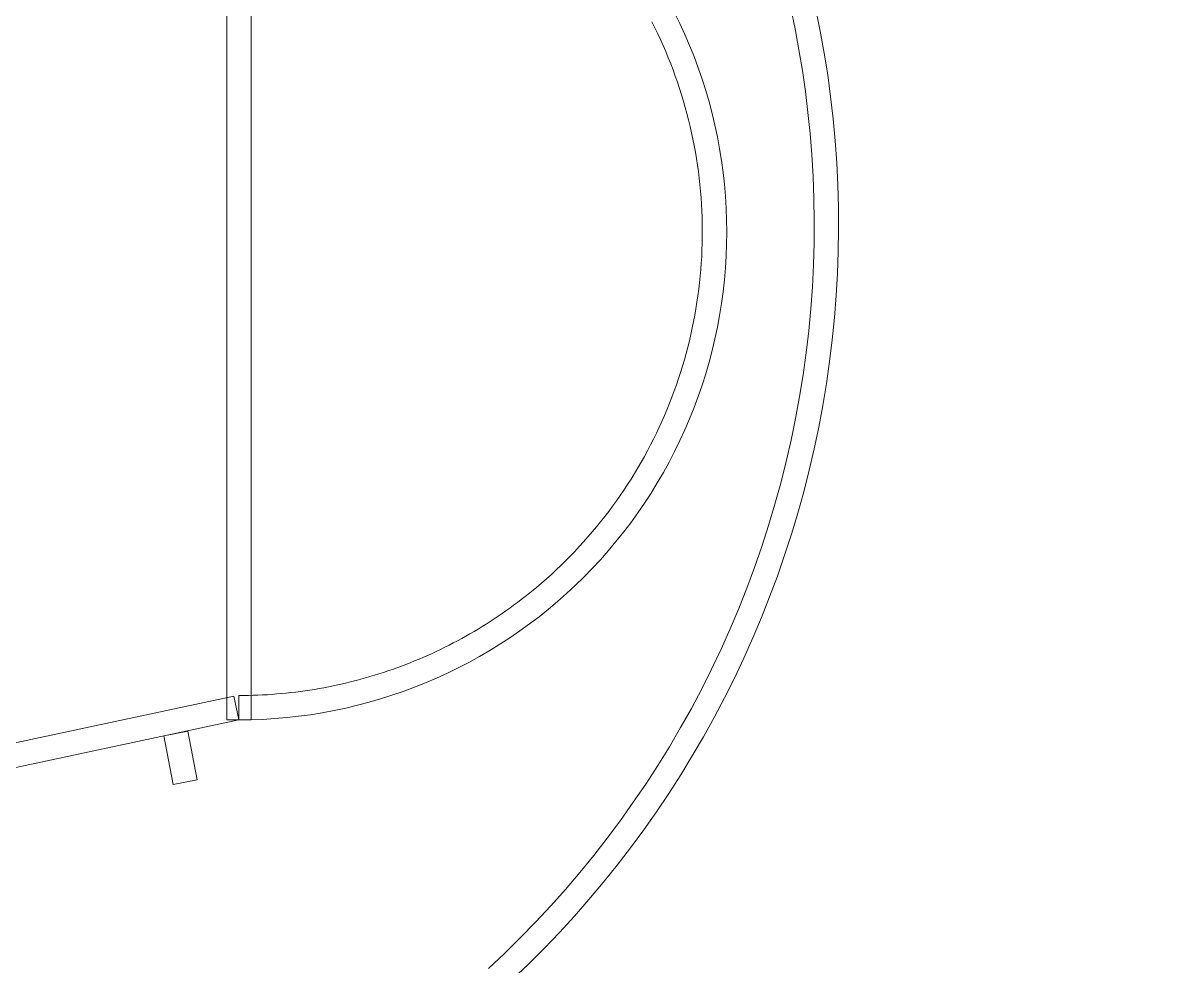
# Model space of a CAD drawing. Header units: metres. Extents: x -8.6 to 8.7, y -3.9 to 3.9.
# Drawn here: x -5.163 to -1.671, y -2.257 to 0.644 of the extents above; entities that cross this region are included whole.
import ezdxf

# ---------------------------------------------------------------- set-up
doc = ezdxf.new("R2010")
doc.units = ezdxf.units.M
doc.header["$LTSCALE"] = 0.00508
doc.layers.add('Court_Green', color=87, linetype='Continuous', lineweight=5)
doc.layers.add('Court_White', color=2, linetype='Continuous', lineweight=5)

msp = doc.modelspace()

# ---------------------------------------------------------------- linework, layer by layer
at = {"layer": 'Court_Green'}
msp.add_3dface([(-7.923, -3.925, 0.1), (7.927, -3.925, 0.1), (7.927, 3.925, 0.1), (-7.923, 3.925, 0.1)], dxfattribs=at)
at = {"layer": 'Court_White'}
for points in [[(-4.5355, 1.5, 0.105), (-4.5355, -1.5, 0.105), (-4.4605, -1.5, 0.105), (-4.4605, 1.5, 0.105)], [(-4.5137, -1.4267, 0.105), (-7.9387, -2.158, 0.105), (-7.923, -2.2314, 0.105), (-4.498, -1.5, 0.105)], [(-4.7292, -1.5487, 0.105), (-4.7001, -1.6983, 0.105), (-4.6265, -1.684, 0.105), (-4.6556, -1.5344, 0.105)]]:
    msp.add_3dface(points, dxfattribs=at)
for points, invisible_edges in [([(-3.2189, 0.628, 0.105), (-3.2279, 0.6461, 0.105), (-3.1582, 0.6744, 0.105), (-3.2189, 0.628, 0.105)], 14), ([(-3.2189, 0.628, 0.105), (-3.1582, 0.6744, 0.105), (-3.142, 0.6413, 0.105), (-3.2189, 0.628, 0.105)], 13), ([(-2.7879, 0.6244, 0.105), (-2.8012, 0.688, 0.105), (-2.7236, 0.684, 0.105), (-2.7879, 0.6244, 0.105)], 14), ([(-2.7879, 0.6244, 0.105), (-2.7236, 0.684, 0.105), (-2.7102, 0.6173, 0.105), (-2.7879, 0.6244, 0.105)], 13), ([(-3.2101, 0.6099, 0.105), (-3.2189, 0.628, 0.105), (-3.142, 0.6413, 0.105), (-3.2101, 0.6099, 0.105)], 14), ([(-3.2016, 0.5916, 0.105), (-3.2101, 0.6099, 0.105), (-3.142, 0.6413, 0.105), (-3.2016, 0.5916, 0.105)], 14), ([(-3.1934, 0.5732, 0.105), (-3.2016, 0.5916, 0.105), (-3.142, 0.6413, 0.105), (-3.1934, 0.5732, 0.105)], 14), ([(-3.1934, 0.5732, 0.105), (-3.142, 0.6413, 0.105), (-3.1122, 0.574, 0.105), (-3.1934, 0.5732, 0.105)], 15), ([(-3.142, 0.6413, 0.105), (-3.1267, 0.6079, 0.105), (-3.1122, 0.574, 0.105), (-3.142, 0.6413, 0.105)], 12), ([(-2.776, 0.5606, 0.105), (-2.7879, 0.6244, 0.105), (-2.7102, 0.6173, 0.105), (-2.776, 0.5606, 0.105)], 14), ([(-2.776, 0.5606, 0.105), (-2.7102, 0.6173, 0.105), (-2.6981, 0.5504, 0.105), (-2.776, 0.5606, 0.105)], 13), ([(-3.1854, 0.5547, 0.105), (-3.1934, 0.5732, 0.105), (-3.1122, 0.574, 0.105), (-3.1854, 0.5547, 0.105)], 14), ([(-3.1777, 0.5361, 0.105), (-3.1854, 0.5547, 0.105), (-3.1122, 0.574, 0.105), (-3.1777, 0.5361, 0.105)], 14), ([(-3.1702, 0.5173, 0.105), (-3.1777, 0.5361, 0.105), (-3.1122, 0.574, 0.105), (-3.1702, 0.5173, 0.105)], 14), ([(-3.1702, 0.5173, 0.105), (-3.1122, 0.574, 0.105), (-3.0857, 0.5053, 0.105), (-3.1702, 0.5173, 0.105)], 15), ([(-3.1122, 0.574, 0.105), (-3.0985, 0.5398, 0.105), (-3.0857, 0.5053, 0.105), (-3.1122, 0.574, 0.105)], 12), ([(-2.7654, 0.4966, 0.105), (-2.776, 0.5606, 0.105), (-2.6981, 0.5504, 0.105), (-2.7654, 0.4966, 0.105)], 14), ([(-2.7654, 0.4966, 0.105), (-2.6981, 0.5504, 0.105), (-2.6875, 0.4832, 0.105), (-2.7654, 0.4966, 0.105)], 13), ([(-3.1631, 0.4985, 0.105), (-3.1702, 0.5173, 0.105), (-3.0857, 0.5053, 0.105), (-3.1631, 0.4985, 0.105)], 14), ([(-3.1561, 0.4796, 0.105), (-3.1631, 0.4985, 0.105), (-3.0857, 0.5053, 0.105), (-3.1561, 0.4796, 0.105)], 14), ([(-3.1495, 0.4605, 0.105), (-3.1561, 0.4796, 0.105), (-3.0857, 0.5053, 0.105), (-3.1495, 0.4605, 0.105)], 14), ([(-3.1495, 0.4605, 0.105), (-3.0857, 0.5053, 0.105), (-3.0737, 0.4705, 0.105), (-3.1495, 0.4605, 0.105)], 13), ([(-2.7561, 0.4323, 0.105), (-2.7654, 0.4966, 0.105), (-2.6875, 0.4832, 0.105), (-2.7561, 0.4323, 0.105)], 14), ([(-3.1431, 0.4414, 0.105), (-3.1495, 0.4605, 0.105), (-3.0737, 0.4705, 0.105), (-3.1431, 0.4414, 0.105)], 14), ([(-3.137, 0.4222, 0.105), (-3.1431, 0.4414, 0.105), (-3.0737, 0.4705, 0.105), (-3.137, 0.4222, 0.105)], 14), ([(-3.137, 0.4222, 0.105), (-3.0737, 0.4705, 0.105), (-3.0524, 0.4001, 0.105), (-3.137, 0.4222, 0.105)], 15), ([(-3.0737, 0.4705, 0.105), (-3.0626, 0.4354, 0.105), (-3.0524, 0.4001, 0.105), (-3.0737, 0.4705, 0.105)], 12), ([(-2.7561, 0.4323, 0.105), (-2.6875, 0.4832, 0.105), (-2.6784, 0.4158, 0.105), (-2.7561, 0.4323, 0.105)], 13), ([(-3.1312, 0.4029, 0.105), (-3.137, 0.4222, 0.105), (-3.0524, 0.4001, 0.105), (-3.1312, 0.4029, 0.105)], 14), ([(-2.7482, 0.3679, 0.105), (-2.7561, 0.4323, 0.105), (-2.6784, 0.4158, 0.105), (-2.7482, 0.3679, 0.105)], 14), ([(-3.1256, 0.3835, 0.105), (-3.1312, 0.4029, 0.105), (-3.0524, 0.4001, 0.105), (-3.1256, 0.3835, 0.105)], 14), ([(-3.1203, 0.3641, 0.105), (-3.1256, 0.3835, 0.105), (-3.0524, 0.4001, 0.105), (-3.1203, 0.3641, 0.105)], 14), ([(-3.1203, 0.3641, 0.105), (-3.0524, 0.4001, 0.105), (-3.043, 0.3645, 0.105), (-3.1203, 0.3641, 0.105)], 13), ([(-2.7482, 0.3679, 0.105), (-2.6784, 0.4158, 0.105), (-2.6707, 0.3482, 0.105), (-2.7482, 0.3679, 0.105)], 13), ([(-3.1153, 0.3446, 0.105), (-3.1203, 0.3641, 0.105), (-3.043, 0.3645, 0.105), (-3.1153, 0.3446, 0.105)], 14), ([(-3.1106, 0.325, 0.105), (-3.1153, 0.3446, 0.105), (-3.043, 0.3645, 0.105), (-3.1106, 0.325, 0.105)], 14), ([(-3.1061, 0.3053, 0.105), (-3.1106, 0.325, 0.105), (-3.043, 0.3645, 0.105), (-3.1061, 0.3053, 0.105)], 14), ([(-3.1061, 0.3053, 0.105), (-3.043, 0.3645, 0.105), (-3.0268, 0.2926, 0.105), (-3.1061, 0.3053, 0.105)], 15), ([(-3.043, 0.3645, 0.105), (-3.0345, 0.3287, 0.105), (-3.0268, 0.2926, 0.105), (-3.043, 0.3645, 0.105)], 12), ([(-2.7416, 0.3033, 0.105), (-2.7482, 0.3679, 0.105), (-2.6707, 0.3482, 0.105), (-2.7416, 0.3033, 0.105)], 14), ([(-2.7416, 0.3033, 0.105), (-2.6707, 0.3482, 0.105), (-2.6644, 0.2805, 0.105), (-2.7416, 0.3033, 0.105)], 13), ([(-3.1019, 0.2856, 0.105), (-3.1061, 0.3053, 0.105), (-3.0268, 0.2926, 0.105), (-3.1019, 0.2856, 0.105)], 14), ([(-3.098, 0.2658, 0.105), (-3.1019, 0.2856, 0.105), (-3.0268, 0.2926, 0.105), (-3.098, 0.2658, 0.105)], 14), ([(-3.0944, 0.246, 0.105), (-3.098, 0.2658, 0.105), (-3.0268, 0.2926, 0.105), (-3.0944, 0.246, 0.105)], 14), ([(-3.0944, 0.246, 0.105), (-3.0268, 0.2926, 0.105), (-3.0142, 0.2201, 0.105), (-3.0944, 0.246, 0.105)], 15), ([(-3.0268, 0.2926, 0.105), (-3.0201, 0.2564, 0.105), (-3.0142, 0.2201, 0.105), (-3.0268, 0.2926, 0.105)], 12), ([(-2.7364, 0.2386, 0.105), (-2.7416, 0.3033, 0.105), (-2.6644, 0.2805, 0.105), (-2.7364, 0.2386, 0.105)], 14), ([(-2.7364, 0.2386, 0.105), (-2.6644, 0.2805, 0.105), (-2.6596, 0.2126, 0.105), (-2.7364, 0.2386, 0.105)], 13), ([(-3.0911, 0.2261, 0.105), (-3.0944, 0.246, 0.105), (-3.0142, 0.2201, 0.105), (-3.0911, 0.2261, 0.105)], 14), ([(-3.088, 0.2062, 0.105), (-3.0911, 0.2261, 0.105), (-3.0142, 0.2201, 0.105), (-3.088, 0.2062, 0.105)], 14), ([(-3.0852, 0.1862, 0.105), (-3.088, 0.2062, 0.105), (-3.0142, 0.2201, 0.105), (-3.0852, 0.1862, 0.105)], 14), ([(-3.0852, 0.1862, 0.105), (-3.0142, 0.2201, 0.105), (-3.0093, 0.1836, 0.105), (-3.0852, 0.1862, 0.105)], 13), ([(-2.7324, 0.1708, 0.105), (-2.7364, 0.2386, 0.105), (-2.6596, 0.2126, 0.105), (-2.7324, 0.1708, 0.105)], 14), ([(-2.7324, 0.1708, 0.105), (-2.6596, 0.2126, 0.105), (-2.6562, 0.1446, 0.105), (-2.7324, 0.1708, 0.105)], 13), ([(-3.0827, 0.1662, 0.105), (-3.0852, 0.1862, 0.105), (-3.0093, 0.1836, 0.105), (-3.0827, 0.1662, 0.105)], 14), ([(-3.0805, 0.1462, 0.105), (-3.0827, 0.1662, 0.105), (-3.0093, 0.1836, 0.105), (-3.0805, 0.1462, 0.105)], 14), ([(-3.0805, 0.1462, 0.105), (-3.0093, 0.1836, 0.105), (-3.0021, 0.1103, 0.105), (-3.0805, 0.1462, 0.105)], 15), ([(-3.0093, 0.1836, 0.105), (-3.0052, 0.147, 0.105), (-3.0021, 0.1103, 0.105), (-3.0093, 0.1836, 0.105)], 12), ([(-3.0786, 0.1261, 0.105), (-3.0805, 0.1462, 0.105), (-3.0021, 0.1103, 0.105), (-3.0786, 0.1261, 0.105)], 14), ([(-2.7299, 0.1029, 0.105), (-2.7324, 0.1708, 0.105), (-2.6562, 0.1446, 0.105), (-2.7299, 0.1029, 0.105)], 14), ([(-2.7299, 0.1029, 0.105), (-2.6562, 0.1446, 0.105), (-2.6543, 0.0766, 0.105), (-2.7299, 0.1029, 0.105)], 13), ([(-3.077, 0.106, 0.105), (-3.0786, 0.1261, 0.105), (-3.0021, 0.1103, 0.105), (-3.077, 0.106, 0.105)], 14), ([(-3.0756, 0.0859, 0.105), (-3.077, 0.106, 0.105), (-3.0021, 0.1103, 0.105), (-3.0756, 0.0859, 0.105)], 14), ([(-3.0745, 0.0658, 0.105), (-3.0756, 0.0859, 0.105), (-3.0021, 0.1103, 0.105), (-3.0745, 0.0658, 0.105)], 14), ([(-3.0745, 0.0658, 0.105), (-3.0021, 0.1103, 0.105), (-2.9985, 0.0368, 0.105), (-3.0745, 0.0658, 0.105)], 15), ([(-3.0021, 0.1103, 0.105), (-2.9998, 0.0736, 0.105), (-2.9985, 0.0368, 0.105), (-3.0021, 0.1103, 0.105)], 12), ([(-2.7288, 0.035, 0.105), (-2.7299, 0.1029, 0.105), (-2.6543, 0.0766, 0.105), (-2.7288, 0.035, 0.105)], 14), ([(-2.7288, 0.035, 0.105), (-2.6543, 0.0766, 0.105), (-2.6538, 0.0086, 0.105), (-2.7288, 0.035, 0.105)], 13), ([(-3.0737, 0.0456, 0.105), (-3.0745, 0.0658, 0.105), (-2.9985, 0.0368, 0.105), (-3.0737, 0.0456, 0.105)], 14), ([(-3.0732, 0.0255, 0.105), (-3.0737, 0.0456, 0.105), (-2.9985, 0.0368, 0.105), (-3.0732, 0.0255, 0.105)], 14), ([(-3.073, 0.0053, 0.105), (-3.0732, 0.0255, 0.105), (-2.9985, 0.0368, 0.105), (-3.073, 0.0053, 0.105)], 14), ([(-3.073, 0.0053, 0.105), (-2.9985, 0.0368, 0.105), (-2.9985, -0.0368, 0.105), (-3.073, 0.0053, 0.105)], 15), ([(-2.9985, 0.0368, 0.105), (-2.998, 0, 0.105), (-2.9985, -0.0368, 0.105), (-2.9985, 0.0368, 0.105)], 12), ([(-2.7293, -0.0329, 0.105), (-2.7288, 0.035, 0.105), (-2.6538, 0.0086, 0.105), (-2.7293, -0.0329, 0.105)], 14), ([(-3.0731, -0.0149, 0.105), (-3.073, 0.0053, 0.105), (-2.9985, -0.0368, 0.105), (-3.0731, -0.0149, 0.105)], 14), ([(-2.7293, -0.0329, 0.105), (-2.6538, 0.0086, 0.105), (-2.6548, -0.0594, 0.105), (-2.7293, -0.0329, 0.105)], 13), ([(-3.0734, -0.035, 0.105), (-3.0731, -0.0149, 0.105), (-2.9985, -0.0368, 0.105), (-3.0734, -0.035, 0.105)], 14), ([(-2.7312, -0.1009, 0.105), (-2.7293, -0.0329, 0.105), (-2.6548, -0.0594, 0.105), (-2.7312, -0.1009, 0.105)], 14), ([(-3.075, -0.0753, 0.105), (-3.0741, -0.0552, 0.105), (-2.9998, -0.0736, 0.105), (-3.075, -0.0753, 0.105)], 14), ([(-3.0741, -0.0552, 0.105), (-3.0734, -0.035, 0.105), (-2.9985, -0.0368, 0.105), (-3.0741, -0.0552, 0.105)], 14), ([(-3.0741, -0.0552, 0.105), (-2.9985, -0.0368, 0.105), (-2.9998, -0.0736, 0.105), (-3.0741, -0.0552, 0.105)], 13), ([(-2.7312, -0.1009, 0.105), (-2.6548, -0.0594, 0.105), (-2.6573, -0.1274, 0.105), (-2.7312, -0.1009, 0.105)], 13), ([(-3.0777, -0.1155, 0.105), (-3.0762, -0.0954, 0.105), (-3.0052, -0.147, 0.105), (-3.0777, -0.1155, 0.105)], 14), ([(-3.0762, -0.0954, 0.105), (-3.075, -0.0753, 0.105), (-2.9998, -0.0736, 0.105), (-3.0762, -0.0954, 0.105)], 14), ([(-3.0762, -0.0954, 0.105), (-2.9998, -0.0736, 0.105), (-3.0052, -0.147, 0.105), (-3.0762, -0.0954, 0.105)], 15), ([(-2.9998, -0.0736, 0.105), (-3.0021, -0.1103, 0.105), (-3.0052, -0.147, 0.105), (-2.9998, -0.0736, 0.105)], 12), ([(-2.7346, -0.1687, 0.105), (-2.7312, -0.1009, 0.105), (-2.6573, -0.1274, 0.105), (-2.7346, -0.1687, 0.105)], 14), ([(-3.0815, -0.1557, 0.105), (-3.0795, -0.1356, 0.105), (-3.0052, -0.147, 0.105), (-3.0815, -0.1557, 0.105)], 14), ([(-3.0795, -0.1356, 0.105), (-3.0777, -0.1155, 0.105), (-3.0052, -0.147, 0.105), (-3.0795, -0.1356, 0.105)], 14), ([(-2.7346, -0.1687, 0.105), (-2.6573, -0.1274, 0.105), (-2.6612, -0.1953, 0.105), (-2.7346, -0.1687, 0.105)], 13), ([(-3.0839, -0.1757, 0.105), (-3.0815, -0.1557, 0.105), (-3.0052, -0.147, 0.105), (-3.0839, -0.1757, 0.105)], 14), ([(-3.0839, -0.1757, 0.105), (-3.0052, -0.147, 0.105), (-3.0142, -0.2201, 0.105), (-3.0839, -0.1757, 0.105)], 15), ([(-3.0052, -0.147, 0.105), (-3.0093, -0.1836, 0.105), (-3.0142, -0.2201, 0.105), (-3.0052, -0.147, 0.105)], 12), ([(-2.7395, -0.2365, 0.105), (-2.7346, -0.1687, 0.105), (-2.6612, -0.1953, 0.105), (-2.7395, -0.2365, 0.105)], 14), ([(-3.0894, -0.2156, 0.105), (-3.0865, -0.1957, 0.105), (-3.0142, -0.2201, 0.105), (-3.0894, -0.2156, 0.105)], 14), ([(-3.0865, -0.1957, 0.105), (-3.0839, -0.1757, 0.105), (-3.0142, -0.2201, 0.105), (-3.0865, -0.1957, 0.105)], 14), ([(-2.7395, -0.2365, 0.105), (-2.6612, -0.1953, 0.105), (-2.6665, -0.2631, 0.105), (-2.7395, -0.2365, 0.105)], 13), ([(-3.0961, -0.2554, 0.105), (-3.0926, -0.2355, 0.105), (-3.0268, -0.2926, 0.105), (-3.0961, -0.2554, 0.105)], 14), ([(-3.0926, -0.2355, 0.105), (-3.0894, -0.2156, 0.105), (-3.0142, -0.2201, 0.105), (-3.0926, -0.2355, 0.105)], 14), ([(-3.0926, -0.2355, 0.105), (-3.0142, -0.2201, 0.105), (-3.0268, -0.2926, 0.105), (-3.0926, -0.2355, 0.105)], 15), ([(-3.0142, -0.2201, 0.105), (-3.0201, -0.2564, 0.105), (-3.0268, -0.2926, 0.105), (-3.0142, -0.2201, 0.105)], 12), ([(-2.7459, -0.3041, 0.105), (-2.7395, -0.2365, 0.105), (-2.6665, -0.2631, 0.105), (-2.7459, -0.3041, 0.105)], 14), ([(-3.1039, -0.2949, 0.105), (-3.0998, -0.2752, 0.105), (-3.0268, -0.2926, 0.105), (-3.1039, -0.2949, 0.105)], 14), ([(-3.0998, -0.2752, 0.105), (-3.0961, -0.2554, 0.105), (-3.0268, -0.2926, 0.105), (-3.0998, -0.2752, 0.105)], 14), ([(-2.7459, -0.3041, 0.105), (-2.6665, -0.2631, 0.105), (-2.6733, -0.3308, 0.105), (-2.7459, -0.3041, 0.105)], 13), ([(-3.1082, -0.3146, 0.105), (-3.1039, -0.2949, 0.105), (-3.0268, -0.2926, 0.105), (-3.1082, -0.3146, 0.105)], 14), ([(-3.1082, -0.3146, 0.105), (-3.0268, -0.2926, 0.105), (-3.043, -0.3645, 0.105), (-3.1082, -0.3146, 0.105)], 15), ([(-3.0268, -0.2926, 0.105), (-3.0345, -0.3287, 0.105), (-3.043, -0.3645, 0.105), (-3.0268, -0.2926, 0.105)], 12), ([(-2.7537, -0.3716, 0.105), (-2.7459, -0.3041, 0.105), (-2.6733, -0.3308, 0.105), (-2.7537, -0.3716, 0.105)], 14), ([(-3.1176, -0.3538, 0.105), (-3.1128, -0.3343, 0.105), (-3.043, -0.3645, 0.105), (-3.1176, -0.3538, 0.105)], 14), ([(-3.1128, -0.3343, 0.105), (-3.1082, -0.3146, 0.105), (-3.043, -0.3645, 0.105), (-3.1128, -0.3343, 0.105)], 14), ([(-2.7537, -0.3716, 0.105), (-2.6733, -0.3308, 0.105), (-2.6815, -0.3983, 0.105), (-2.7537, -0.3716, 0.105)], 13), ([(-3.1282, -0.3927, 0.105), (-3.1228, -0.3733, 0.105), (-3.0626, -0.4354, 0.105), (-3.1282, -0.3927, 0.105)], 14), ([(-3.1228, -0.3733, 0.105), (-3.1176, -0.3538, 0.105), (-3.043, -0.3645, 0.105), (-3.1228, -0.3733, 0.105)], 14), ([(-3.1228, -0.3733, 0.105), (-3.043, -0.3645, 0.105), (-3.0626, -0.4354, 0.105), (-3.1228, -0.3733, 0.105)], 15), ([(-3.043, -0.3645, 0.105), (-3.0524, -0.4001, 0.105), (-3.0626, -0.4354, 0.105), (-3.043, -0.3645, 0.105)], 12), ([(-2.763, -0.4389, 0.105), (-2.7537, -0.3716, 0.105), (-2.6815, -0.3983, 0.105), (-2.763, -0.4389, 0.105)], 14), ([(-3.1399, -0.4313, 0.105), (-3.1339, -0.4121, 0.105), (-3.0626, -0.4354, 0.105), (-3.1399, -0.4313, 0.105)], 14), ([(-3.1339, -0.4121, 0.105), (-3.1282, -0.3927, 0.105), (-3.0626, -0.4354, 0.105), (-3.1339, -0.4121, 0.105)], 14), ([(-2.763, -0.4389, 0.105), (-2.6815, -0.3983, 0.105), (-2.6912, -0.4657, 0.105), (-2.763, -0.4389, 0.105)], 13), ([(-3.1526, -0.4696, 0.105), (-3.1461, -0.4505, 0.105), (-3.0857, -0.5053, 0.105), (-3.1526, -0.4696, 0.105)], 14), ([(-3.1461, -0.4505, 0.105), (-3.1399, -0.4313, 0.105), (-3.0626, -0.4354, 0.105), (-3.1461, -0.4505, 0.105)], 14), ([(-3.1461, -0.4505, 0.105), (-3.0626, -0.4354, 0.105), (-3.0857, -0.5053, 0.105), (-3.1461, -0.4505, 0.105)], 15), ([(-3.0626, -0.4354, 0.105), (-3.0737, -0.4705, 0.105), (-3.0857, -0.5053, 0.105), (-3.0626, -0.4354, 0.105)], 12), ([(-2.7738, -0.506, 0.105), (-2.763, -0.4389, 0.105), (-2.6912, -0.4657, 0.105), (-2.7738, -0.506, 0.105)], 14), ([(-3.1664, -0.5074, 0.105), (-3.1594, -0.4886, 0.105), (-3.0985, -0.5398, 0.105), (-3.1664, -0.5074, 0.105)], 14), ([(-3.1594, -0.4886, 0.105), (-3.1526, -0.4696, 0.105), (-3.0857, -0.5053, 0.105), (-3.1594, -0.4886, 0.105)], 14), ([(-3.1594, -0.4886, 0.105), (-3.0857, -0.5053, 0.105), (-3.0985, -0.5398, 0.105), (-3.1594, -0.4886, 0.105)], 13), ([(-2.7738, -0.506, 0.105), (-2.6912, -0.4657, 0.105), (-2.7024, -0.5328, 0.105), (-2.7738, -0.506, 0.105)], 13), ([(-3.1737, -0.5262, 0.105), (-3.1664, -0.5074, 0.105), (-3.0985, -0.5398, 0.105), (-3.1737, -0.5262, 0.105)], 14), ([(-2.7861, -0.5728, 0.105), (-2.7738, -0.506, 0.105), (-2.7024, -0.5328, 0.105), (-2.7861, -0.5728, 0.105)], 14), ([(-3.1892, -0.5635, 0.105), (-3.1813, -0.5449, 0.105), (-3.1267, -0.6079, 0.105), (-3.1892, -0.5635, 0.105)], 14), ([(-3.1813, -0.5449, 0.105), (-3.1737, -0.5262, 0.105), (-3.0985, -0.5398, 0.105), (-3.1813, -0.5449, 0.105)], 14), ([(-3.1813, -0.5449, 0.105), (-3.0985, -0.5398, 0.105), (-3.1267, -0.6079, 0.105), (-3.1813, -0.5449, 0.105)], 15), ([(-3.0985, -0.5398, 0.105), (-3.1122, -0.574, 0.105), (-3.1267, -0.6079, 0.105), (-3.0985, -0.5398, 0.105)], 12), ([(-2.7861, -0.5728, 0.105), (-2.7024, -0.5328, 0.105), (-2.7149, -0.5997, 0.105), (-2.7861, -0.5728, 0.105)], 13), ([(-3.2056, -0.6003, 0.105), (-3.1973, -0.5819, 0.105), (-3.1267, -0.6079, 0.105), (-3.2056, -0.6003, 0.105)], 14), ([(-3.1973, -0.5819, 0.105), (-3.1892, -0.5635, 0.105), (-3.1267, -0.6079, 0.105), (-3.1973, -0.5819, 0.105)], 14), ([(-2.7998, -0.6394, 0.105), (-2.7861, -0.5728, 0.105), (-2.7149, -0.5997, 0.105), (-2.7998, -0.6394, 0.105)], 14), ([(-3.1582, -0.6744, 0.105), (-3.2231, -0.6366, 0.105), (-3.2142, -0.6185, 0.105), (-3.1582, -0.6744, 0.105)], 13), ([(-3.1582, -0.6744, 0.105), (-3.2142, -0.6185, 0.105), (-3.2056, -0.6003, 0.105), (-3.1582, -0.6744, 0.105)], 13), ([(-3.2056, -0.6003, 0.105), (-3.1267, -0.6079, 0.105), (-3.1582, -0.6744, 0.105), (-3.2056, -0.6003, 0.105)], 15), ([(-3.1267, -0.6079, 0.105), (-3.142, -0.6413, 0.105), (-3.1582, -0.6744, 0.105), (-3.1267, -0.6079, 0.105)], 12), ([(-2.7998, -0.6394, 0.105), (-2.7149, -0.5997, 0.105), (-2.7289, -0.6662, 0.105), (-2.7998, -0.6394, 0.105)], 13), ([(-3.1751, -0.7071, 0.105), (-3.2416, -0.6724, 0.105), (-3.2323, -0.6546, 0.105), (-3.1751, -0.7071, 0.105)], 13), ([(-3.1582, -0.6744, 0.105), (-3.2323, -0.6546, 0.105), (-3.2231, -0.6366, 0.105), (-3.1582, -0.6744, 0.105)], 13), ([(-3.1582, -0.6744, 0.105), (-3.1751, -0.7071, 0.105), (-3.2323, -0.6546, 0.105), (-3.1582, -0.6744, 0.105)], 14), ([(-2.815, -0.7056, 0.105), (-2.7998, -0.6394, 0.105), (-2.7289, -0.6662, 0.105), (-2.815, -0.7056, 0.105)], 14), ([(-3.1751, -0.7071, 0.105), (-3.2612, -0.7077, 0.105), (-3.2513, -0.6901, 0.105), (-3.1751, -0.7071, 0.105)], 13), ([(-3.1751, -0.7071, 0.105), (-3.2513, -0.6901, 0.105), (-3.2416, -0.6724, 0.105), (-3.1751, -0.7071, 0.105)], 13), ([(-2.815, -0.7056, 0.105), (-2.7289, -0.6662, 0.105), (-2.7443, -0.7325, 0.105), (-2.815, -0.7056, 0.105)], 13), ([(-3.2114, -0.7712, 0.105), (-3.2817, -0.7424, 0.105), (-3.2713, -0.7251, 0.105), (-3.2114, -0.7712, 0.105)], 13), ([(-3.2114, -0.7712, 0.105), (-3.2713, -0.7251, 0.105), (-3.2612, -0.7077, 0.105), (-3.2114, -0.7712, 0.105)], 13), ([(-3.1751, -0.7071, 0.105), (-3.2114, -0.7712, 0.105), (-3.2612, -0.7077, 0.105), (-3.1751, -0.7071, 0.105)], 15), ([(-3.1751, -0.7071, 0.105), (-3.1929, -0.7393, 0.105), (-3.2114, -0.7712, 0.105), (-3.1751, -0.7071, 0.105)], 12), ([(-2.8316, -0.7715, 0.105), (-2.815, -0.7056, 0.105), (-2.7443, -0.7325, 0.105), (-2.8316, -0.7715, 0.105)], 14), ([(-2.8316, -0.7715, 0.105), (-2.7443, -0.7325, 0.105), (-2.7611, -0.7984, 0.105), (-2.8316, -0.7715, 0.105)], 13), ([(-3.2307, -0.8025, 0.105), (-3.3032, -0.7765, 0.105), (-3.2923, -0.7595, 0.105), (-3.2307, -0.8025, 0.105)], 13), ([(-3.2307, -0.8025, 0.105), (-3.2923, -0.7595, 0.105), (-3.2817, -0.7424, 0.105), (-3.2307, -0.8025, 0.105)], 13), ([(-3.2114, -0.7712, 0.105), (-3.2307, -0.8025, 0.105), (-3.2817, -0.7424, 0.105), (-3.2114, -0.7712, 0.105)], 14), ([(-3.2716, -0.8637, 0.105), (-3.3256, -0.81, 0.105), (-3.3143, -0.7933, 0.105), (-3.2716, -0.8637, 0.105)], 13), ([(-3.2307, -0.8025, 0.105), (-3.3143, -0.7933, 0.105), (-3.3032, -0.7765, 0.105), (-3.2307, -0.8025, 0.105)], 13), ([(-3.2307, -0.8025, 0.105), (-3.2716, -0.8637, 0.105), (-3.3143, -0.7933, 0.105), (-3.2307, -0.8025, 0.105)], 15), ([(-3.2307, -0.8025, 0.105), (-3.2508, -0.8334, 0.105), (-3.2716, -0.8637, 0.105), (-3.2307, -0.8025, 0.105)], 12), ([(-2.8496, -0.837, 0.105), (-2.8316, -0.7715, 0.105), (-2.7611, -0.7984, 0.105), (-2.8496, -0.837, 0.105)], 14), ([(-2.8496, -0.837, 0.105), (-2.7611, -0.7984, 0.105), (-2.7793, -0.864, 0.105), (-2.8496, -0.837, 0.105)], 13), ([(-3.2716, -0.8637, 0.105), (-3.349, -0.8428, 0.105), (-3.3372, -0.8265, 0.105), (-3.2716, -0.8637, 0.105)], 13), ([(-3.2716, -0.8637, 0.105), (-3.3372, -0.8265, 0.105), (-3.3256, -0.81, 0.105), (-3.2716, -0.8637, 0.105)], 13), ([(-2.8691, -0.9021, 0.105), (-2.8496, -0.837, 0.105), (-2.7793, -0.864, 0.105), (-2.8691, -0.9021, 0.105)], 14), ([(-3.3155, -0.9228, 0.105), (-3.3733, -0.875, 0.105), (-3.361, -0.859, 0.105), (-3.3155, -0.9228, 0.105)], 13), ([(-3.3155, -0.9228, 0.105), (-3.361, -0.859, 0.105), (-3.349, -0.8428, 0.105), (-3.3155, -0.9228, 0.105)], 13), ([(-3.2716, -0.8637, 0.105), (-3.3155, -0.9228, 0.105), (-3.349, -0.8428, 0.105), (-3.2716, -0.8637, 0.105)], 15), ([(-3.2716, -0.8637, 0.105), (-3.2932, -0.8935, 0.105), (-3.3155, -0.9228, 0.105), (-3.2716, -0.8637, 0.105)], 12), ([(-2.8691, -0.9021, 0.105), (-2.7793, -0.864, 0.105), (-2.7989, -0.9291, 0.105), (-2.8691, -0.9021, 0.105)], 13), ([(-3.3622, -0.9798, 0.105), (-3.4114, -0.9219, 0.105), (-3.3985, -0.9065, 0.105), (-3.3622, -0.9798, 0.105)], 13), ([(-3.3155, -0.9228, 0.105), (-3.3985, -0.9065, 0.105), (-3.3858, -0.8908, 0.105), (-3.3155, -0.9228, 0.105)], 13), ([(-3.3155, -0.9228, 0.105), (-3.3622, -0.9798, 0.105), (-3.3985, -0.9065, 0.105), (-3.3155, -0.9228, 0.105)], 15), ([(-3.3155, -0.9228, 0.105), (-3.3858, -0.8908, 0.105), (-3.3733, -0.875, 0.105), (-3.3155, -0.9228, 0.105)], 13), ([(-2.89, -0.9667, 0.105), (-2.8691, -0.9021, 0.105), (-2.7989, -0.9291, 0.105), (-2.89, -0.9667, 0.105)], 14), ([(-3.3622, -0.9798, 0.105), (-3.438, -0.9523, 0.105), (-3.4246, -0.9372, 0.105), (-3.3622, -0.9798, 0.105)], 13), ([(-3.3622, -0.9798, 0.105), (-3.4246, -0.9372, 0.105), (-3.4114, -0.9219, 0.105), (-3.3622, -0.9798, 0.105)], 13), ([(-3.3155, -0.9228, 0.105), (-3.3385, -0.9516, 0.105), (-3.3622, -0.9798, 0.105), (-3.3155, -0.9228, 0.105)], 12), ([(-2.89, -0.9667, 0.105), (-2.7989, -0.9291, 0.105), (-2.82, -0.9938, 0.105), (-2.89, -0.9667, 0.105)], 13), ([(-3.4116, -1.0343, 0.105), (-3.4653, -0.9819, 0.105), (-3.4515, -0.9672, 0.105), (-3.4116, -1.0343, 0.105)], 13), ([(-3.4116, -1.0343, 0.105), (-3.4515, -0.9672, 0.105), (-3.438, -0.9523, 0.105), (-3.4116, -1.0343, 0.105)], 13), ([(-3.3622, -0.9798, 0.105), (-3.4116, -1.0343, 0.105), (-3.438, -0.9523, 0.105), (-3.3622, -0.9798, 0.105)], 15), ([(-2.9123, -1.0309, 0.105), (-2.89, -0.9667, 0.105), (-2.82, -0.9938, 0.105), (-2.9123, -1.0309, 0.105)], 14), ([(-3.4637, -1.0864, 0.105), (-3.5079, -1.0248, 0.105), (-3.4935, -1.0107, 0.105), (-3.4637, -1.0864, 0.105)], 13), ([(-3.4116, -1.0343, 0.105), (-3.4935, -1.0107, 0.105), (-3.4793, -0.9964, 0.105), (-3.4116, -1.0343, 0.105)], 13), ([(-3.4116, -1.0343, 0.105), (-3.4637, -1.0864, 0.105), (-3.4935, -1.0107, 0.105), (-3.4116, -1.0343, 0.105)], 15), ([(-3.4116, -1.0343, 0.105), (-3.4793, -0.9964, 0.105), (-3.4653, -0.9819, 0.105), (-3.4116, -1.0343, 0.105)], 13), ([(-3.3622, -0.9798, 0.105), (-3.3866, -1.0073, 0.105), (-3.4116, -1.0343, 0.105), (-3.3622, -0.9798, 0.105)], 12), ([(-2.9123, -1.0309, 0.105), (-2.82, -0.9938, 0.105), (-2.8423, -1.058, 0.105), (-2.9123, -1.0309, 0.105)], 13), ([(-3.4637, -1.0864, 0.105), (-3.5373, -1.0524, 0.105), (-3.5225, -1.0388, 0.105), (-3.4637, -1.0864, 0.105)], 13), ([(-3.4637, -1.0864, 0.105), (-3.5225, -1.0388, 0.105), (-3.5079, -1.0248, 0.105), (-3.4637, -1.0864, 0.105)], 13), ([(-3.4116, -1.0343, 0.105), (-3.4374, -1.0607, 0.105), (-3.4637, -1.0864, 0.105), (-3.4116, -1.0343, 0.105)], 12), ([(-2.936, -1.0946, 0.105), (-2.9123, -1.0309, 0.105), (-2.8423, -1.058, 0.105), (-2.936, -1.0946, 0.105)], 14), ([(-3.5183, -1.1358, 0.105), (-3.5828, -1.0923, 0.105), (-3.5675, -1.0792, 0.105), (-3.5183, -1.1358, 0.105)], 13), ([(-3.5183, -1.1358, 0.105), (-3.5675, -1.0792, 0.105), (-3.5523, -1.0659, 0.105), (-3.5183, -1.1358, 0.105)], 13), ([(-3.5183, -1.1358, 0.105), (-3.5523, -1.0659, 0.105), (-3.5373, -1.0524, 0.105), (-3.5183, -1.1358, 0.105)], 13), ([(-3.4637, -1.0864, 0.105), (-3.5183, -1.1358, 0.105), (-3.5373, -1.0524, 0.105), (-3.4637, -1.0864, 0.105)], 15), ([(-2.936, -1.0946, 0.105), (-2.8423, -1.058, 0.105), (-2.8661, -1.1218, 0.105), (-2.936, -1.0946, 0.105)], 13), ([(-3.5464, -1.1595, 0.105), (-3.6141, -1.1177, 0.105), (-3.5984, -1.1051, 0.105), (-3.5464, -1.1595, 0.105)], 13), ([(-3.5464, -1.1595, 0.105), (-3.5984, -1.1051, 0.105), (-3.5828, -1.0923, 0.105), (-3.5464, -1.1595, 0.105)], 13), ([(-3.5183, -1.1358, 0.105), (-3.5464, -1.1595, 0.105), (-3.5828, -1.0923, 0.105), (-3.5183, -1.1358, 0.105)], 14), ([(-3.4637, -1.0864, 0.105), (-3.4907, -1.1114, 0.105), (-3.5183, -1.1358, 0.105), (-3.4637, -1.0864, 0.105)], 12), ([(-2.8912, -1.185, 0.105), (-2.9611, -1.1577, 0.105), (-2.936, -1.0946, 0.105), (-2.8912, -1.185, 0.105)], 13), ([(-2.936, -1.0946, 0.105), (-2.8661, -1.1218, 0.105), (-2.8912, -1.185, 0.105), (-2.936, -1.0946, 0.105)], 13), ([(-3.6045, -1.2048, 0.105), (-3.6651, -1.1562, 0.105), (-3.6533, -1.1476, 0.105), (-3.6045, -1.2048, 0.105)], 13), ([(-3.6045, -1.2048, 0.105), (-3.6533, -1.1476, 0.105), (-3.6416, -1.1389, 0.105), (-3.6045, -1.2048, 0.105)], 13), ([(-3.6045, -1.2048, 0.105), (-3.6416, -1.1389, 0.105), (-3.63, -1.1301, 0.105), (-3.6045, -1.2048, 0.105)], 13), ([(-3.6045, -1.2048, 0.105), (-3.63, -1.1301, 0.105), (-3.6141, -1.1177, 0.105), (-3.6045, -1.2048, 0.105)], 13), ([(-3.5464, -1.1595, 0.105), (-3.6045, -1.2048, 0.105), (-3.6141, -1.1177, 0.105), (-3.5464, -1.1595, 0.105)], 15), ([(-3.6955, -1.2673, 0.105), (-3.7131, -1.1893, 0.105), (-3.701, -1.1812, 0.105), (-3.6955, -1.2673, 0.105)], 13), ([(-3.6343, -1.2264, 0.105), (-3.701, -1.1812, 0.105), (-3.6889, -1.173, 0.105), (-3.6343, -1.2264, 0.105)], 13), ([(-3.6343, -1.2264, 0.105), (-3.6955, -1.2673, 0.105), (-3.701, -1.1812, 0.105), (-3.6343, -1.2264, 0.105)], 15), ([(-3.6343, -1.2264, 0.105), (-3.6889, -1.173, 0.105), (-3.677, -1.1647, 0.105), (-3.6343, -1.2264, 0.105)], 13), ([(-3.6343, -1.2264, 0.105), (-3.677, -1.1647, 0.105), (-3.6651, -1.1562, 0.105), (-3.6343, -1.2264, 0.105)], 13), ([(-3.6045, -1.2048, 0.105), (-3.6343, -1.2264, 0.105), (-3.6651, -1.1562, 0.105), (-3.6045, -1.2048, 0.105)], 14), ([(-3.5464, -1.1595, 0.105), (-3.5752, -1.1825, 0.105), (-3.6045, -1.2048, 0.105), (-3.5464, -1.1595, 0.105)], 12), ([(-2.9176, -1.2477, 0.105), (-2.9875, -1.2203, 0.105), (-2.9611, -1.1577, 0.105), (-2.9176, -1.2477, 0.105)], 13), ([(-2.8912, -1.185, 0.105), (-2.9176, -1.2477, 0.105), (-2.9611, -1.1577, 0.105), (-2.8912, -1.185, 0.105)], 14), ([(-3.7269, -1.2866, 0.105), (-3.775, -1.2279, 0.105), (-3.7624, -1.2205, 0.105), (-3.7269, -1.2866, 0.105)], 13), ([(-3.7269, -1.2866, 0.105), (-3.7624, -1.2205, 0.105), (-3.75, -1.2129, 0.105), (-3.7269, -1.2866, 0.105)], 13), ([(-3.6955, -1.2673, 0.105), (-3.75, -1.2129, 0.105), (-3.7376, -1.2052, 0.105), (-3.6955, -1.2673, 0.105)], 13), ([(-3.6955, -1.2673, 0.105), (-3.7269, -1.2866, 0.105), (-3.75, -1.2129, 0.105), (-3.6955, -1.2673, 0.105)], 14), ([(-3.6955, -1.2673, 0.105), (-3.7376, -1.2052, 0.105), (-3.7253, -1.1973, 0.105), (-3.6955, -1.2673, 0.105)], 13), ([(-3.6955, -1.2673, 0.105), (-3.7253, -1.1973, 0.105), (-3.7131, -1.1893, 0.105), (-3.6955, -1.2673, 0.105)], 13), ([(-2.9454, -1.3098, 0.105), (-3.0153, -1.2823, 0.105), (-2.9875, -1.2203, 0.105), (-2.9454, -1.3098, 0.105)], 13), ([(-2.9176, -1.2477, 0.105), (-2.9454, -1.3098, 0.105), (-2.9875, -1.2203, 0.105), (-2.9176, -1.2477, 0.105)], 14), ([(-3.7909, -1.3229, 0.105), (-3.8387, -1.2633, 0.105), (-3.8258, -1.2565, 0.105), (-3.7909, -1.3229, 0.105)], 13), ([(-3.7909, -1.3229, 0.105), (-3.8258, -1.2565, 0.105), (-3.813, -1.2495, 0.105), (-3.7909, -1.3229, 0.105)], 13), ([(-3.7909, -1.3229, 0.105), (-3.813, -1.2495, 0.105), (-3.8002, -1.2425, 0.105), (-3.7909, -1.3229, 0.105)], 13), ([(-3.7269, -1.2866, 0.105), (-3.8002, -1.2425, 0.105), (-3.7876, -1.2353, 0.105), (-3.7269, -1.2866, 0.105)], 13), ([(-3.7269, -1.2866, 0.105), (-3.7909, -1.3229, 0.105), (-3.8002, -1.2425, 0.105), (-3.7269, -1.2866, 0.105)], 15), ([(-3.7269, -1.2866, 0.105), (-3.7876, -1.2353, 0.105), (-3.775, -1.2279, 0.105), (-3.7269, -1.2866, 0.105)], 13), ([(-3.6343, -1.2264, 0.105), (-3.6647, -1.2472, 0.105), (-3.6955, -1.2673, 0.105), (-3.6343, -1.2264, 0.105)], 12), ([(-3.8902, -1.3713, 0.105), (-3.9042, -1.2954, 0.105), (-3.891, -1.2892, 0.105), (-3.8902, -1.3713, 0.105)], 13), ([(-3.8236, -1.3398, 0.105), (-3.891, -1.2892, 0.105), (-3.8778, -1.283, 0.105), (-3.8236, -1.3398, 0.105)], 13), ([(-3.8236, -1.3398, 0.105), (-3.8902, -1.3713, 0.105), (-3.891, -1.2892, 0.105), (-3.8236, -1.3398, 0.105)], 15), ([(-3.8236, -1.3398, 0.105), (-3.8778, -1.283, 0.105), (-3.8647, -1.2765, 0.105), (-3.8236, -1.3398, 0.105)], 13), ([(-3.8236, -1.3398, 0.105), (-3.8647, -1.2765, 0.105), (-3.8517, -1.27, 0.105), (-3.8236, -1.3398, 0.105)], 13), ([(-3.8236, -1.3398, 0.105), (-3.8517, -1.27, 0.105), (-3.8387, -1.2633, 0.105), (-3.8236, -1.3398, 0.105)], 13), ([(-3.7909, -1.3229, 0.105), (-3.8236, -1.3398, 0.105), (-3.8387, -1.2633, 0.105), (-3.7909, -1.3229, 0.105)], 14), ([(-3.7269, -1.2866, 0.105), (-3.7587, -1.3051, 0.105), (-3.7909, -1.3229, 0.105), (-3.7269, -1.2866, 0.105)], 12), ([(-2.9745, -1.3713, 0.105), (-3.0445, -1.3436, 0.105), (-3.0153, -1.2823, 0.105), (-2.9745, -1.3713, 0.105)], 13), ([(-2.9454, -1.3098, 0.105), (-2.9745, -1.3713, 0.105), (-3.0153, -1.2823, 0.105), (-2.9454, -1.3098, 0.105)], 14), ([(-3.9582, -1.3995, 0.105), (-3.9848, -1.3294, 0.105), (-3.9712, -1.3241, 0.105), (-3.9582, -1.3995, 0.105)], 13), ([(-3.9582, -1.3995, 0.105), (-3.9712, -1.3241, 0.105), (-3.9577, -1.3186, 0.105), (-3.9582, -1.3995, 0.105)], 13), ([(-3.8902, -1.3713, 0.105), (-3.9582, -1.3995, 0.105), (-3.9577, -1.3186, 0.105), (-3.8902, -1.3713, 0.105)], 15), ([(-3.8902, -1.3713, 0.105), (-3.9577, -1.3186, 0.105), (-3.9442, -1.313, 0.105), (-3.8902, -1.3713, 0.105)], 13), ([(-3.8902, -1.3713, 0.105), (-3.9442, -1.313, 0.105), (-3.9308, -1.3073, 0.105), (-3.8902, -1.3713, 0.105)], 13), ([(-3.8902, -1.3713, 0.105), (-3.9308, -1.3073, 0.105), (-3.9175, -1.3014, 0.105), (-3.8902, -1.3713, 0.105)], 13), ([(-3.8902, -1.3713, 0.105), (-3.9175, -1.3014, 0.105), (-3.9042, -1.2954, 0.105), (-3.8902, -1.3713, 0.105)], 13), ([(-4.0626, -1.4354, 0.105), (-4.0813, -1.3627, 0.105), (-4.0673, -1.3584, 0.105), (-4.0626, -1.4354, 0.105)], 13), ([(-4.0275, -1.4243, 0.105), (-4.0673, -1.3584, 0.105), (-4.0535, -1.3539, 0.105), (-4.0275, -1.4243, 0.105)], 13), ([(-4.0275, -1.4243, 0.105), (-4.0626, -1.4354, 0.105), (-4.0673, -1.3584, 0.105), (-4.0275, -1.4243, 0.105)], 14), ([(-4.0275, -1.4243, 0.105), (-4.0535, -1.3539, 0.105), (-4.0396, -1.3493, 0.105), (-4.0275, -1.4243, 0.105)], 13), ([(-4.0275, -1.4243, 0.105), (-4.0396, -1.3493, 0.105), (-4.0259, -1.3445, 0.105), (-4.0275, -1.4243, 0.105)], 13), ([(-4.0275, -1.4243, 0.105), (-4.0259, -1.3445, 0.105), (-4.0121, -1.3396, 0.105), (-4.0275, -1.4243, 0.105)], 13), ([(-3.9582, -1.3995, 0.105), (-4.0275, -1.4243, 0.105), (-4.0121, -1.3396, 0.105), (-3.9582, -1.3995, 0.105)], 15), ([(-3.9582, -1.3995, 0.105), (-4.0121, -1.3396, 0.105), (-3.9984, -1.3346, 0.105), (-3.9582, -1.3995, 0.105)], 13), ([(-3.9582, -1.3995, 0.105), (-3.9984, -1.3346, 0.105), (-3.9848, -1.3294, 0.105), (-3.9582, -1.3995, 0.105)], 13), ([(-3.8236, -1.3398, 0.105), (-3.8567, -1.356, 0.105), (-3.8902, -1.3713, 0.105), (-3.8236, -1.3398, 0.105)], 12), ([(-3.005, -1.4321, 0.105), (-3.075, -1.4044, 0.105), (-3.0445, -1.3436, 0.105), (-3.005, -1.4321, 0.105)], 13), ([(-2.9745, -1.3713, 0.105), (-3.005, -1.4321, 0.105), (-3.0445, -1.3436, 0.105), (-2.9745, -1.3713, 0.105)], 14), ([(-4.1694, -1.4636, 0.105), (-4.2227, -1.3981, 0.105), (-4.2084, -1.3953, 0.105), (-4.1694, -1.4636, 0.105)], 13), ([(-4.1694, -1.4636, 0.105), (-4.2084, -1.3953, 0.105), (-4.1941, -1.3922, 0.105), (-4.1694, -1.4636, 0.105)], 13), ([(-4.1694, -1.4636, 0.105), (-4.1941, -1.3922, 0.105), (-4.1799, -1.389, 0.105), (-4.1694, -1.4636, 0.105)], 13), ([(-4.1694, -1.4636, 0.105), (-4.1799, -1.389, 0.105), (-4.1657, -1.3857, 0.105), (-4.1694, -1.4636, 0.105)], 13), ([(-4.1335, -1.455, 0.105), (-4.1694, -1.4636, 0.105), (-4.1657, -1.3857, 0.105), (-4.1335, -1.455, 0.105)], 14), ([(-4.1335, -1.455, 0.105), (-4.1657, -1.3857, 0.105), (-4.1515, -1.3822, 0.105), (-4.1335, -1.455, 0.105)], 13), ([(-4.1335, -1.455, 0.105), (-4.1515, -1.3822, 0.105), (-4.1374, -1.3786, 0.105), (-4.1335, -1.455, 0.105)], 13), ([(-4.1335, -1.455, 0.105), (-4.1374, -1.3786, 0.105), (-4.1233, -1.3749, 0.105), (-4.1335, -1.455, 0.105)], 13), ([(-4.0626, -1.4354, 0.105), (-4.1335, -1.455, 0.105), (-4.1233, -1.3749, 0.105), (-4.0626, -1.4354, 0.105)], 15), ([(-4.0626, -1.4354, 0.105), (-4.1233, -1.3749, 0.105), (-4.1092, -1.3709, 0.105), (-4.0626, -1.4354, 0.105)], 13), ([(-4.0626, -1.4354, 0.105), (-4.1092, -1.3709, 0.105), (-4.0952, -1.3669, 0.105), (-4.0626, -1.4354, 0.105)], 13), ([(-4.0626, -1.4354, 0.105), (-4.0952, -1.3669, 0.105), (-4.0813, -1.3627, 0.105), (-4.0626, -1.4354, 0.105)], 13), ([(-3.8902, -1.3713, 0.105), (-3.924, -1.3858, 0.105), (-3.9582, -1.3995, 0.105), (-3.8902, -1.3713, 0.105)], 12), ([(-4.498, -1.5, 0.105), (-4.498, -1.425, 0.105), (-4.4834, -1.4249, 0.105), (-4.498, -1.5, 0.105)], 12), ([(-4.4612, -1.4995, 0.105), (-4.498, -1.5, 0.105), (-4.4834, -1.4249, 0.105), (-4.4612, -1.4995, 0.105)], 14), ([(-4.4612, -1.4995, 0.105), (-4.4834, -1.4249, 0.105), (-4.4688, -1.4247, 0.105), (-4.4612, -1.4995, 0.105)], 13), ([(-4.4612, -1.4995, 0.105), (-4.4688, -1.4247, 0.105), (-4.4543, -1.4243, 0.105), (-4.4612, -1.4995, 0.105)], 13), ([(-4.4612, -1.4995, 0.105), (-4.4397, -1.4238, 0.105), (-4.4251, -1.4231, 0.105), (-4.4612, -1.4995, 0.105)], 13), ([(-4.3877, -1.4959, 0.105), (-4.4612, -1.4995, 0.105), (-4.4251, -1.4231, 0.105), (-4.3877, -1.4959, 0.105)], 15), ([(-4.4612, -1.4995, 0.105), (-4.4543, -1.4243, 0.105), (-4.4397, -1.4238, 0.105), (-4.4612, -1.4995, 0.105)], 13), ([(-4.3877, -1.4959, 0.105), (-4.4251, -1.4231, 0.105), (-4.4106, -1.4223, 0.105), (-4.3877, -1.4959, 0.105)], 13), ([(-4.3877, -1.4959, 0.105), (-4.4106, -1.4223, 0.105), (-4.396, -1.4213, 0.105), (-4.3877, -1.4959, 0.105)], 13), ([(-4.3877, -1.4959, 0.105), (-4.396, -1.4213, 0.105), (-4.3815, -1.4202, 0.105), (-4.3877, -1.4959, 0.105)], 13), ([(-4.351, -1.4928, 0.105), (-4.3877, -1.4959, 0.105), (-4.3815, -1.4202, 0.105), (-4.351, -1.4928, 0.105)], 14), ([(-4.351, -1.4928, 0.105), (-4.3815, -1.4202, 0.105), (-4.3669, -1.419, 0.105), (-4.351, -1.4928, 0.105)], 13), ([(-4.351, -1.4928, 0.105), (-4.3669, -1.419, 0.105), (-4.3524, -1.4175, 0.105), (-4.351, -1.4928, 0.105)], 13), ([(-4.351, -1.4928, 0.105), (-4.3524, -1.4175, 0.105), (-4.3379, -1.416, 0.105), (-4.351, -1.4928, 0.105)], 13), ([(-4.351, -1.4928, 0.105), (-4.3379, -1.416, 0.105), (-4.3235, -1.4143, 0.105), (-4.351, -1.4928, 0.105)], 13), ([(-4.2779, -1.4838, 0.105), (-4.351, -1.4928, 0.105), (-4.3235, -1.4143, 0.105), (-4.2779, -1.4838, 0.105)], 15), ([(-4.2779, -1.4838, 0.105), (-4.3235, -1.4143, 0.105), (-4.309, -1.4124, 0.105), (-4.2779, -1.4838, 0.105)], 13), ([(-4.2779, -1.4838, 0.105), (-4.309, -1.4124, 0.105), (-4.2945, -1.4104, 0.105), (-4.2779, -1.4838, 0.105)], 13), ([(-4.2779, -1.4838, 0.105), (-4.2945, -1.4104, 0.105), (-4.2801, -1.4082, 0.105), (-4.2779, -1.4838, 0.105)], 13), ([(-4.2779, -1.4838, 0.105), (-4.2801, -1.4082, 0.105), (-4.2657, -1.4059, 0.105), (-4.2779, -1.4838, 0.105)], 13), ([(-4.2416, -1.4779, 0.105), (-4.2779, -1.4838, 0.105), (-4.2657, -1.4059, 0.105), (-4.2416, -1.4779, 0.105)], 14), ([(-4.2416, -1.4779, 0.105), (-4.2657, -1.4059, 0.105), (-4.2513, -1.4035, 0.105), (-4.2416, -1.4779, 0.105)], 13), ([(-4.2416, -1.4779, 0.105), (-4.2513, -1.4035, 0.105), (-4.237, -1.4009, 0.105), (-4.2416, -1.4779, 0.105)], 13), ([(-4.2416, -1.4779, 0.105), (-4.237, -1.4009, 0.105), (-4.2227, -1.3981, 0.105), (-4.2416, -1.4779, 0.105)], 13), ([(-4.1694, -1.4636, 0.105), (-4.2416, -1.4779, 0.105), (-4.2227, -1.3981, 0.105), (-4.1694, -1.4636, 0.105)], 15), ([(-3.9582, -1.3995, 0.105), (-3.9927, -1.4123, 0.105), (-4.0275, -1.4243, 0.105), (-3.9582, -1.3995, 0.105)], 12), ([(-3.0367, -1.4923, 0.105), (-3.1068, -1.4644, 0.105), (-3.075, -1.4044, 0.105), (-3.0367, -1.4923, 0.105)], 13), ([(-3.005, -1.4321, 0.105), (-3.0367, -1.4923, 0.105), (-3.075, -1.4044, 0.105), (-3.005, -1.4321, 0.105)], 14), ([(-4.1694, -1.4636, 0.105), (-4.2054, -1.4712, 0.105), (-4.2416, -1.4779, 0.105), (-4.1694, -1.4636, 0.105)], 12), ([(-4.0626, -1.4354, 0.105), (-4.0979, -1.4457, 0.105), (-4.1335, -1.455, 0.105), (-4.0626, -1.4354, 0.105)], 12), ([(-3.0697, -1.5518, 0.105), (-3.14, -1.5237, 0.105), (-3.1068, -1.4644, 0.105), (-3.0697, -1.5518, 0.105)], 13), ([(-3.0367, -1.4923, 0.105), (-3.0697, -1.5518, 0.105), (-3.1068, -1.4644, 0.105), (-3.0367, -1.4923, 0.105)], 14), ([(-4.3877, -1.4959, 0.105), (-4.4244, -1.4982, 0.105), (-4.4612, -1.4995, 0.105), (-4.3877, -1.4959, 0.105)], 12), ([(-4.2779, -1.4838, 0.105), (-4.3144, -1.4887, 0.105), (-4.351, -1.4928, 0.105), (-4.2779, -1.4838, 0.105)], 12), ([(-3.1039, -1.6106, 0.105), (-3.1744, -1.5823, 0.105), (-3.14, -1.5237, 0.105), (-3.1039, -1.6106, 0.105)], 13), ([(-3.0697, -1.5518, 0.105), (-3.1039, -1.6106, 0.105), (-3.14, -1.5237, 0.105), (-3.0697, -1.5518, 0.105)], 14), ([(-3.1394, -1.6686, 0.105), (-3.2101, -1.6401, 0.105), (-3.1744, -1.5823, 0.105), (-3.1394, -1.6686, 0.105)], 13), ([(-3.1039, -1.6106, 0.105), (-3.1394, -1.6686, 0.105), (-3.1744, -1.5823, 0.105), (-3.1039, -1.6106, 0.105)], 14), ([(-3.1762, -1.7259, 0.105), (-3.247, -1.6971, 0.105), (-3.2101, -1.6401, 0.105), (-3.1762, -1.7259, 0.105)], 13), ([(-3.1394, -1.6686, 0.105), (-3.1762, -1.7259, 0.105), (-3.2101, -1.6401, 0.105), (-3.1394, -1.6686, 0.105)], 14), ([(-3.2141, -1.7823, 0.105), (-3.2852, -1.7533, 0.105), (-3.247, -1.6971, 0.105), (-3.2141, -1.7823, 0.105)], 13), ([(-3.1762, -1.7259, 0.105), (-3.2141, -1.7823, 0.105), (-3.247, -1.6971, 0.105), (-3.1762, -1.7259, 0.105)], 14), ([(-3.2533, -1.838, 0.105), (-3.3246, -1.8087, 0.105), (-3.2852, -1.7533, 0.105), (-3.2533, -1.838, 0.105)], 13), ([(-3.2141, -1.7823, 0.105), (-3.2533, -1.838, 0.105), (-3.2852, -1.7533, 0.105), (-3.2141, -1.7823, 0.105)], 14), ([(-3.2936, -1.8928, 0.105), (-3.3652, -1.8631, 0.105), (-3.3246, -1.8087, 0.105), (-3.2936, -1.8928, 0.105)], 13), ([(-3.2533, -1.838, 0.105), (-3.2936, -1.8928, 0.105), (-3.3246, -1.8087, 0.105), (-3.2533, -1.838, 0.105)], 14), ([(-3.3351, -1.9467, 0.105), (-3.407, -1.9167, 0.105), (-3.3652, -1.8631, 0.105), (-3.3351, -1.9467, 0.105)], 13), ([(-3.2936, -1.8928, 0.105), (-3.3351, -1.9467, 0.105), (-3.3652, -1.8631, 0.105), (-3.2936, -1.8928, 0.105)], 14), ([(-3.3777, -1.9997, 0.105), (-3.45, -1.9693, 0.105), (-3.407, -1.9167, 0.105), (-3.3777, -1.9997, 0.105)], 13), ([(-3.3351, -1.9467, 0.105), (-3.3777, -1.9997, 0.105), (-3.407, -1.9167, 0.105), (-3.3351, -1.9467, 0.105)], 14), ([(-3.4215, -2.0518, 0.105), (-3.4941, -2.021, 0.105), (-3.45, -1.9693, 0.105), (-3.4215, -2.0518, 0.105)], 13), ([(-3.3777, -1.9997, 0.105), (-3.4215, -2.0518, 0.105), (-3.45, -1.9693, 0.105), (-3.3777, -1.9997, 0.105)], 14), ([(-3.4663, -2.1029, 0.105), (-3.5393, -2.0718, 0.105), (-3.4941, -2.021, 0.105), (-3.4663, -2.1029, 0.105)], 13), ([(-3.4215, -2.0518, 0.105), (-3.4663, -2.1029, 0.105), (-3.4941, -2.021, 0.105), (-3.4215, -2.0518, 0.105)], 14), ([(-3.5123, -2.1531, 0.105), (-3.5856, -2.1215, 0.105), (-3.5393, -2.0718, 0.105), (-3.5123, -2.1531, 0.105)], 13), ([(-3.4663, -2.1029, 0.105), (-3.5123, -2.1531, 0.105), (-3.5393, -2.0718, 0.105), (-3.4663, -2.1029, 0.105)], 14), ([(-3.5593, -2.2023, 0.105), (-3.633, -2.1702, 0.105), (-3.5856, -2.1215, 0.105), (-3.5593, -2.2023, 0.105)], 13), ([(-3.5123, -2.1531, 0.105), (-3.5593, -2.2023, 0.105), (-3.5856, -2.1215, 0.105), (-3.5123, -2.1531, 0.105)], 14), ([(-3.6073, -2.2504, 0.105), (-3.6814, -2.2178, 0.105), (-3.633, -2.1702, 0.105), (-3.6073, -2.2504, 0.105)], 13), ([(-3.5593, -2.2023, 0.105), (-3.6073, -2.2504, 0.105), (-3.633, -2.1702, 0.105), (-3.5593, -2.2023, 0.105)], 14), ([(-3.6564, -2.2975, 0.105), (-3.7309, -2.2644, 0.105), (-3.6814, -2.2178, 0.105), (-3.6564, -2.2975, 0.105)], 13), ([(-3.6073, -2.2504, 0.105), (-3.6564, -2.2975, 0.105), (-3.6814, -2.2178, 0.105), (-3.6073, -2.2504, 0.105)], 14)]:
    msp.add_3dface(points, dxfattribs=dict(at, invisible_edges=invisible_edges))

doc.saveas('drawing.dxf')
